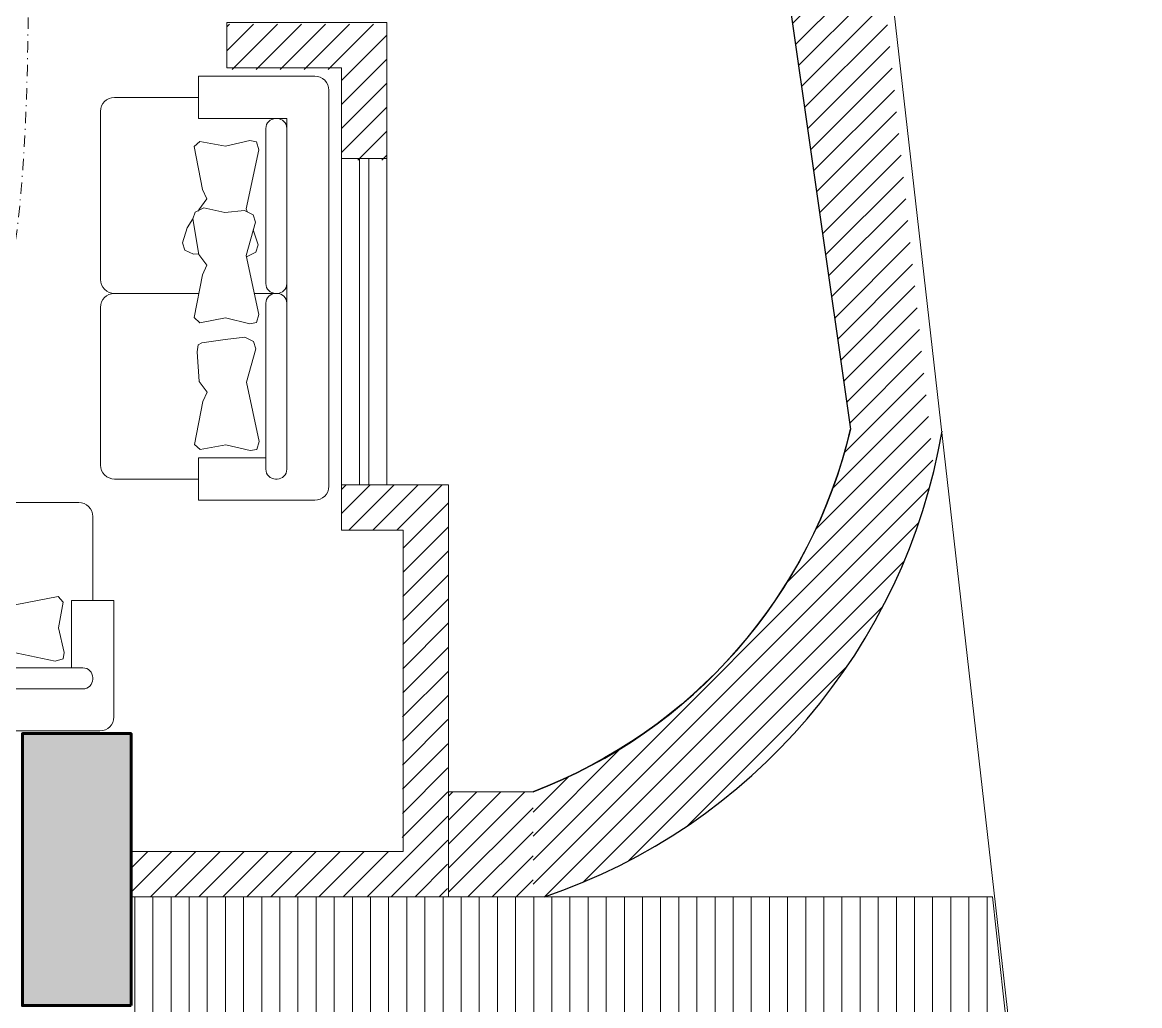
# Model space of a CAD drawing. Header units: inches. Extents: x 109699 to 44449955, y -10987 to 15824140.
# Drawn here: x 194835.7 to 194958.9, y -3416.7 to -3308.3 of the extents above; entities that cross this region are included whole.
import ezdxf

# ---------------------------------------------------------------- set-up
doc = ezdxf.new("R2010")
doc.units = ezdxf.units.IN
doc.header["$LTSCALE"] = 5
doc.header["$MEASUREMENT"] = 0
doc.linetypes.add('DASHDOT', pattern=[1, 0.5, -0.25, 0, -0.25])
for name, color, linetype, lineweight in [('@NORMAL', 7, 'Continuous', 5), ('cloumn', 253, 'Continuous', 60), ('glass', 140, 'Continuous', 18), ('Ground foor outer wall', 7, 'Continuous', 25), ('ha', 252, 'Continuous', 5), ('HATCH2', 253, 'Continuous', 15), ('SB', 1, 'DASHDOT', 20), ('WALL-1', 8, 'Continuous', 9), ('Window wall', 7, 'Continuous', 5)]:
    doc.layers.add(name, color=color, linetype=linetype, lineweight=lineweight)
doc.layers.add('FURNITUR', color=7, linetype='Continuous', lineweight=5, true_color=0xe8e8e8)
doc.layers.add('illustr-FURNITURE', color=34, linetype='Continuous')

# ---------------------------------------------------------------- blocks, each defined once
blk = doc.blocks.new('coloumn-01')
at = {"layer": 'ha'}
h = blk.add_hatch(dxfattribs=at)
h.set_pattern_fill('AR-CONC', color=256, scale=0.5)
h.set_pattern_definition([(49.99999999999999, (0, 0), (3.586300913003767, -0.3137606749129755), [0.375, -4.125]), (355, (0, 0), (-0.693756668065, 3.760960668500059), [0.3, -3.3]), (100.45144446, (0.298858405, -0.02614672), (2.89254423363556, 3.447199954843147), [0.3187009599999999, -3.505710559999999]), (46.18420000000001, (0, 1), (5.336206653357862, -0.8275964039653827), [0.5625, -6.1875]), (96.63563549, (0.444683725, 0.931033465), (4.673309728371142, 4.870593003872752), [0.47805171, -5.258568799999999]), (351.1841639899999, (0, 1), (4.673309725273866, 4.870593001349951), [0.45, -4.950000005]), (21, (0.5, 0.75), (2.984535260592308, -2.013094453326694), [0.375, -4.125]), (326.0000000000001, (0.5, 0.75), (1.216576659607909, 3.625750225234265), [0.3, -3.3]), (71.45144474, (0.74871127, 0.58224213), (4.201111883649856, 1.612655764031769), [0.31870095, -3.50571056]), (37.50000000000001, (0, 0), (0.06079927658645334, 1.664469269156557), [0, -3.26, 0, -3.35, 0, -3.3125]), (7.499999999999999, (0, 0), (1.315347687210743, 1.972058559411801), [0, -1.91, 0, -3.185, 0, -1.2625]), (327.5, (-1.115, 0), (2.669112180862045, -0.1127743586718988), [0, -1.25, 0, -3.9, 0, -5.175]), (317.5, (-1.615, 0), (2.915930846711931, 0.5005249116615886), [0, -1.625, 0, -2.59, 0, -3.675])])
h.paths.add_polyline_path([(32128.44739975178, -2546319.049243456), (32092.44739975178, -2546319.049243456), (32092.44739975178, -2546331.049243456), (32128.44739975178, -2546331.049243456)])
h.paths.add_polyline_path([(32128.44739975189, -2546617.132962178), (32098.44739975189, -2546617.132962178), (32098.44739975189, -2546629.132962178), (32128.44739975189, -2546629.132962178)])
h.paths.add_polyline_path([(31978.51966727065, -2546605.132962178), (31966.51966727065, -2546605.132962178), (31966.51966727065, -2546635.132962178), (31978.51966727065, -2546635.132962178)])
h.paths.add_polyline_path([(31821.20333333506, -2546605.132962178), (31809.20333333506, -2546605.132962178), (31809.20333333506, -2546635.132962178), (31821.20333333506, -2546635.132962178)])
h.paths.add_polyline_path([(31689.20328743063, -2546611.133238418), (31677.20328743063, -2546611.133238418), (31677.20328743063, -2546635.133238418), (31689.20328743063, -2546635.133238418)])
h.paths.add_polyline_path([(31417.20347832461, -2546611.132962178), (31405.20347832461, -2546611.132962178), (31405.20347832461, -2546635.132962178), (31417.20347832461, -2546635.132962178)])
h.paths.add_polyline_path([(31435.20347912709, -2546415.348983645), (31405.20347912709, -2546415.348983645), (31405.20347912709, -2546427.348983645), (31435.20347912709, -2546427.348983645)])
h.paths.add_polyline_path([(31633.74647668525, -2546415.348983645), (31603.74647668525, -2546415.348983645), (31603.74647668525, -2546427.348983645), (31633.74647668525, -2546427.348983645)])
h.paths.add_polyline_path([(31821.20245073218, -2546319.049243455), (31809.20245073218, -2546319.049243455), (31809.20245073218, -2546349.049243455), (31821.20245073218, -2546349.049243455)])
h.paths.add_polyline_path([(31996.51966727068, -2546319.049243455), (31966.51966727068, -2546319.049243455), (31966.51966727068, -2546331.049243455), (31996.51966727068, -2546331.049243455)])
h.paths.add_polyline_path([(31581.74648750067, -2546291.049243452), (31541.74648750067, -2546291.049243452), (31541.74648750067, -2546301.049243452), (31581.74648750067, -2546301.049243452)])
h.paths.add_polyline_path([(31485.74647668505, -2546261.049243452), (31475.74647668505, -2546261.049243452), (31475.74647668505, -2546301.049243452), (31485.74647668505, -2546301.049243452)])
h.paths.add_polyline_path([(31581.74648750064, -2546206.049278549), (31521.74648750064, -2546206.049278549), (31521.74648750064, -2546216.049243455), (31581.74648750064, -2546216.049243455)])
h.paths.add_polyline_path([(31435.20347595899, -2546206.049243455), (31405.20347595899, -2546206.049243455), (31405.20347595899, -2546218.049243455), (31435.20347595899, -2546218.049243455)])
h.paths.add_polyline_path([(31435.20347912709, -2546094.049243455), (31405.20347912709, -2546094.049243455), (31405.20347912709, -2546106.049243455), (31435.20347912709, -2546106.049243455)])
h.paths.add_polyline_path([(31583.74647668522, -2546094.049243455), (31547.74647668522, -2546094.049243455), (31547.74647668522, -2546106.049243455), (31583.74647668522, -2546106.049243455)])
h.paths.add_polyline_path([(31775.41359277777, -2546094.049243455), (31763.41359277777, -2546094.049243455), (31763.41359277777, -2546124.049243455), (31775.41359277777, -2546124.049243455)])
h.paths.add_polyline_path([(32059.80123907101, -2546094.049243455), (32047.80123907101, -2546094.049243455), (32047.80123907101, -2546124.049243455), (32059.80123907101, -2546124.049243455)])
h.paths.add_polyline_path([(32058.06771510976, -2545913.633020405), (32028.06771510976, -2545913.633020405), (32028.06771510976, -2545925.633020405), (32058.06771510976, -2545925.633020405)])
h.paths.add_polyline_path([(32048.06771510973, -2545722.712815279), (32036.06771510973, -2545722.712815279), (32036.06771510973, -2545746.712815279), (32048.06771510973, -2545746.712815279)])
h.paths.add_polyline_path([(31799.41359277774, -2545913.633020405), (31763.41359277774, -2545913.633020405), (31763.41359277774, -2545925.633020405), (31799.41359277774, -2545925.633020405)])
h.paths.add_polyline_path([(31591.53986684192, -2545945.049243456), (31561.31223659915, -2545945.049243456), (31561.31223659915, -2545957.049243456), (31591.53986684192, -2545957.049243456)])
h.paths.add_polyline_path([(31435.20347912709, -2545945.049243456), (31405.20347912709, -2545945.049243456), (31405.20347912709, -2545957.049243456), (31435.20347912709, -2545957.049243456)])
h.paths.add_polyline_path([(31429.2035252499, -2545715.383477275), (31405.2035252499, -2545715.383477275), (31405.2035252499, -2545727.383477275), (31429.2035252499, -2545727.383477275)])
h.paths.add_polyline_path([(31605.53986684192, -2545715.383237123), (31581.53986684192, -2545715.383237123), (31581.53986684192, -2545727.383237123), (31605.53986684192, -2545727.383237123)])
h.paths.add_polyline_path([(31775.41359277774, -2545711.610186095), (31763.41359277774, -2545711.610186095), (31763.41359277774, -2545735.610186095), (31775.41359277774, -2545735.610186095)])
at = {"layer": 'cloumn', "elevation": -16.60275421580149}
blk.add_lwpolyline([(32059.80123907101, -2546124.049243455), (32059.80123907101, -2546094.049243455), (32047.80123907101, -2546094.049243455), (32047.80123907101, -2546124.049243455)], close=True, dxfattribs=at)
blk = doc.blocks.new('A$C677D3EAC')
at = {"layer": 'FURNITUR'}
for p, q in [((12.00479866045498, 51.95316647657546), (26.27257498371182, 51.95316647657546)), ((12.00479866045498, 46.7545977087857), (12.00479866045498, 51.95316647657546)), ((1.714798660454107, 49.35388209268422), (12.00479866045498, 49.35388209268422)), ((27.98757498370105, 50.23816647657532), (27.98757498370833, 1.714991515273141)), ((-0.0002013395424000919, 47.63888209268407), (-0.0002013395424000919, 27.05888209268414)), ((22.84257498371153, 46.7545977087857), (12.00479866045498, 46.7545977087857)), ((21.47057498371578, 46.7545977087857), (21.64207498370524, 46.7545977087857)), ((22.84257498370425, 3.799775899162796), (22.84257498370425, 46.7545977087857)), ((20.27007498366584, 26.54438209267664), (20.27007498370949, 45.55409770878578)), ((22.84257498371153, 45.55409770878578), (22.8425749836606, 26.54438209267664)), ((11.49008981315274, 43.32827631189775), (12.16517933704745, 43.96611358265636)), ((12.16517933704745, 43.96611358265636), (15.31559601729532, 43.36579608827378)), ((15.31559601729532, 43.36579608827378), (18.31599273014581, 44.07867291178536)), ((18.31599273014581, 44.07867291178536), (19.10359739428532, 43.92859380628033)), ((19.10359739428532, 43.92859380628033), (19.40363667030761, 42.95307747577226)), ((12.5027240989948, 38.07549475087126), (11.49008981315274, 43.32827631189775)), ((19.40363667030761, 42.95307747577226), (17.86593348672614, 35.7117434773545)), ((13.02779365549941, 36.91237953848213), (12.5027240989948, 38.07549475087126)), ((11.61261941229895, 35.30786455647831), (12.66275786653569, 35.83314249810883)), ((12.05266419680993, 35.5991841482255), (13.02779365549941, 36.91237953848213)), ((15.24777488336258, 35.24313066369177), (12.66275786653569, 35.83314249810883)), ((17.86593348672614, 35.7117434773545), (17.97569034616026, 35.37952664570821)), ((10.63983892452234, 33.38899892960671), (11.33031025100354, 34.46060119444883)), ((11.33031025100354, 34.46060119444883), (11.61261941229895, 35.30786455647831)), ((11.33031025100354, 34.46060119444883), (12.05985271719692, 30.10290950415674)), ((12.00544753944268, 35.43314440848462), (12.05266419680993, 35.5991841482255)), ((17.65718828754325, 35.51486969230791), (15.24777488336258, 35.24313066369177)), ((18.70732674178726, 34.98959175067739), (17.65718828754325, 35.51486969230791)), ((19.00736667657475, 34.08911497292229), (18.70732674178726, 34.98959175067739)), ((10.63983892452234, 33.38899892960671), (10.03458546302863, 31.55699145095787)), ((17.87312200711312, 29.99035017502774), (19.00736667657475, 34.08911497292229)), ((18.72337355450145, 33.1164066199799), (19.32862701599515, 31.28439914133105)), ((10.03458546302863, 31.55699145095787), (10.3346253978234, 30.65651467320276)), ((10.3346253978234, 30.65651467320276), (11.38476385206013, 30.13123673157224)), ((12.04650223874341, 30.18265437400623), (11.38476385206013, 30.13123673157224)), ((19.02858708120039, 30.38392236357595), (17.97844862696365, 29.85864442194543)), ((19.32862701599515, 31.28439914133105), (19.02858708120039, 30.38392236357595)), ((12.05985271719692, 30.10290950415674), (13.0349821758864, 28.78971411390012)), ((13.0349821758864, 28.78971411390012), (12.50991261938179, 27.62659890151099)), ((19.4108251906946, 22.74901617660998), (17.87312200711312, 29.99035017502774)), ((17.97844862696365, 29.85864442194543), (17.89591218490386, 29.87674181101283)), ((12.50991261938179, 27.62659890151099), (11.49727833353245, 22.3738173404854)), ((12.06984914469649, 25.34388209268036), (1.714798660454107, 25.34388209268491)), ((21.47057498365757, 25.34388209267672), (18.85980329597078, 25.34388209267763)), ((21.47057498373033, 25.34388209267672), (21.64207498372707, 25.34388209267672)), ((21.64207498366159, 25.34388209267672), (21.47057498366485, 25.34388209267672)), ((-0.0002013395424000919, 4.314275899168024), (-0.0002013395424000919, 23.62888209268476)), ((20.27007498370949, 3.79977589916416), (20.27007498372404, 24.1433820926768)), ((22.84257498372608, 24.1433820926768), (22.84257498370425, 3.79977589916416)), ((11.49727833353245, 22.3738173404854), (12.17236785743444, 21.73598006972588)), ((12.17236785743444, 21.73598006972588), (15.32278453768231, 22.33629756410846)), ((15.32278453768231, 22.33629756410846), (18.3231812505328, 21.62342074059688)), ((19.11078591466503, 21.77349984610191), (19.4108251906946, 22.74901617660998)), ((18.3231812505328, 21.62342074059688), (19.11078591466503, 21.77349984610191)), ((12.43392473156564, 19.28744697104412), (11.98386482938076, 19.06232831278612)), ((15.28969182424771, 19.71016240346398), (12.43392473156564, 19.28744697104412)), ((17.69910522842838, 19.98190143208012), (15.28969182424771, 19.71016240346398)), ((18.74924368267239, 19.4566234904496), (17.69910522842838, 19.98190143208012)), ((19.04928361745988, 18.5561467126945), (18.74924368267239, 19.4566234904496)), ((11.98386482938076, 19.06232831278612), (11.87135034790845, 18.19937131140705)), ((11.87135034790845, 18.19937131140705), (12.10176965808205, 14.56994124392895)), ((17.91503894799826, 14.45738191479995), (19.04928361745988, 18.5561467126945)), ((12.10176965808205, 14.56994124392895), (13.07689911677153, 13.25674585367233)), ((19.45274213157973, 7.216047916382195), (17.91503894799826, 14.45738191479995)), ((13.07689911677153, 13.25674585367233), (12.55182956026692, 12.0936306412832)), ((12.55182956026692, 12.0936306412832), (11.53919527441758, 6.840849080256703)), ((19.15270285555744, 6.240531585874123), (19.45274213157973, 7.216047916382195)), ((11.53919527441758, 6.840849080256703), (12.21428479831957, 6.203011809498093)), ((12.21428479831957, 6.203011809498093), (15.36470147856744, 6.803329303880673)), ((15.36470147856744, 6.803329303880673), (18.36509819141793, 6.090452480368185)), ((18.36509819141793, 6.090452480368185), (19.15270285555744, 6.240531585874123)), ((20.27007498370949, 5.198560283064126), (12.00479866045498, 5.198560283062761)), ((12.00479866045498, 5.198560283062761), (12.00479866045498, -8.484727004542947e-06)), ((12.00479866045498, 2.599275899167878), (1.714798660446831, 2.599275899171516)), ((21.64207498370524, 2.59927589916424), (21.47057498370123, 2.59927589916424)), ((21.47057498370123, 2.59927589916424), (21.64207498369797, 2.59927589916424)), ((12.00479866045498, -8.484727004542947e-06), (26.27257498371182, -8.484727004542947e-06))]:
    blk.add_line(p, q, dxfattribs=at)
for centre, radius, start, end in [((26.27257498370454, 50.23816647657532), 1.715, 0, 90), ((1.714798660454107, 47.63888209268407), 1.715, 90, 180), ((21.47057498371578, 45.55409770878532), 1.200500000000829, 90, 179.9999999999739), ((21.64207498371252, 45.55409770878578), 1.20049999999992, 0, 90), ((1.714798660454107, 27.05888209268414), 1.715, 180, 270), ((21.47057498366485, 26.5443820926771), 1.200500000000375, 180.0000000000261, 270), ((21.64207498366159, 26.54438209267664), 1.20049999999901, 270, 0), ((1.714798660454107, 23.62888209268476), 1.715, 90, 180), ((21.47057498373033, 24.14338209267726), 1.20049999999901, 90, 180.0000000000261), ((21.64207498372707, 24.14338209267726), 1.200499999999465, 359.999999999974, 90), ((1.714798660446831, 4.314275899171662), 1.715, 180, 270), ((21.47057498370123, 3.799775899163706), 1.200499999999465, 179.9999999999739, 270), ((21.64207498370524, 3.79977589916416), 1.20049999999992, 270, 0), ((26.27257498371182, 1.714991515273141), 1.715, 270, 0)]:
    blk.add_arc(centre, radius, start, end, dxfattribs=at)

msp = doc.modelspace()

# ---------------------------------------------------------------- hatches: boundary and pattern name
at = {"layer": 'HATCH2'}
h = msp.add_hatch(dxfattribs=at)
h.set_pattern_fill('ANSI31', color=256, scale=15, angle=-2.544443745170813e-14)
h.set_pattern_definition([(44.99999999999996, (178285.7318128146, 2531137.985496358), (-1.325825214724776, 1.325825214724777), [])])
edge = h.paths.add_edge_path()
edge.add_line((194892.0001710605, -3393.11951196641), (194892.0001710605, -3405.147079228742))
edge.add_arc((194871.9085359341, -3342.096043291202), 66.17482100353435, 287.6748282563311, 346.4007288213037)
edge.add_line((194936.2280790992, -3357.655712371508), (194926.6527487127, -3266.004473015017))
edge.add_line((194926.6527487127, -3266.004473015017), (194913.1281007212, -3158.065355993158))
edge.add_line((194913.1281007212, -3158.065355993158), (194880.7162547152, -2943.457435507144))
edge.add_line((194880.7162547152, -2943.457435507144), (194870.2823044496, -2888.717385327725))
edge.add_line((194870.2823044496, -2888.717385327725), (194867.7341389428, -2888.892131801977))
edge.add_line((194867.7341389429, -2888.892131801977), (194863.5070308395, -2889.182015734541))
edge.add_line((194863.5070308395, -2889.182015734541), (194860.6404828632, -2889.378596039305))
edge.add_line((194860.6404828631, -2889.378596039305), (194927.0222768424, -3353.134616567555))
edge.add_arc((194871.8024524245, -3340.098577581162), 56.73770634426707, 290.8537667393117, 346.7170746799674, ccw=False)
h = msp.add_hatch(dxfattribs=at)
h.set_pattern_fill('ANSI31', color=256, scale=15, angle=-2.544443745170813e-14)
h.set_pattern_definition([(44.99999999999996, (142401.9198280664, 2531389.256548782), (-1.325825214724776, 1.325825214724777), [])])
h.paths.add_polyline_path([(194875.877168616, -3308.492288452389), (194858.2140155665, -3308.492288452389), (194858.2140155665, -3313.492288452389), (194870.877168616, -3313.492288452389), (194870.877168616, -3323.492288452389), (194875.8791678164, -3323.492288452389)])
h = msp.add_hatch(dxfattribs=at)
h.set_pattern_fill('ANSI31', color=256, scale=15, angle=-2.544443745170813e-14)
h.set_pattern_definition([(44.99999999999996, (142414.5829811159, 2531338.256548782), (-1.325825214724776, 1.325825214724777), [])])
h.paths.add_polyline_path([(194882.6747825584, -3359.282115419677), (194870.877668416, -3359.284218209146), (194870.877168616, -3364.283732896953), (194877.6752823585, -3364.282600731871), (194877.5759942196, -3399.699389864973), (194847.6752823586, -3399.699389864973), (194847.6752823586, -3404.699389865438), (194882.5769938199, -3404.698904552779)])
h = msp.add_hatch(dxfattribs=at)
h.set_pattern_fill('ANSI31', color=256, scale=15, angle=-2.544443745170813e-14)
h.set_pattern_definition([(44.99999999999996, (142336.1770742754, 2531389.256548782), (-1.325825214724776, 1.325825214724777), [])])
h.paths.add_polyline_path([(194892.0001710605, -3393.11951196641), (194882.6752823586, -3393.121628422572), (194882.6752823586, -3404.7015063216), (194892.0001710605, -3404.699389865438)])

# ---------------------------------------------------------------- linework, layer by layer
at = {"layer": '@NORMAL'}
msp.add_line((194958.7573384944, -3551.699389865904, 0.1410239721206779), (194942.6752823585, -3404.699389865438, 0.4865327038176623), dxfattribs=at)
at = {"layer": 'glass', "elevation": 0.3846634290581861}
msp.add_lwpolyline([(194873.8771686159, -3359.283166814412), (194872.8771686159, -3359.283166814412), (194872.8779682961, -3323.283166814412), (194873.8779682961, -3323.283166814412)], close=True, dxfattribs=at)
at = {"layer": 'Ground foor outer wall', "elevation": 15.01535293625372}
msp.add_lwpolyline([(194830.5072014201, -2891.445057058523), (194860.6404828631, -2889.378596039305), (194927.0222768424, -3353.13461656757, -0.2486945884959753), (194892.0001710605, -3393.11951196641)], format="xyb", dxfattribs=at)
at = {"layer": 'Ground foor outer wall'}
for centre, radius, start, end in [((194871.9684798743, -3340.243998266573, 15.01535293625372), 56.54280326244729, 290.7490060412175, 346.8218353709479), ((194872.0087805369, -3342.146138331203, 0.4021036709497992), 66.06561280078787, 288.7703704366414, 350.216927050041)]:
    msp.add_arc(centre, radius, start, end, dxfattribs=at)
at = {"layer": 'ha'}
for p, q in [((194848.0764940197, -3551.699389865904, 0.5832439349171352), (194848.0764940197, -3404.699389864973, 0.5832439349171352)), ((194850.0764940197, -3551.699389865904, 0.5832439349171352), (194850.0764940197, -3404.699389864973, 0.5832439349171352)), ((194852.0764940197, -3551.699389865904, 0.5832439349171352), (194852.0764940197, -3404.699389864973, 0.5832439349171352)), ((194854.0764940197, -3551.699389865904, 0.5832439349171352), (194854.0764940197, -3404.699389864973, 0.5832439349171352)), ((194856.0764940197, -3551.699389865904, 0.5832439349171352), (194856.0764940197, -3404.699389864973, 0.5832439349171352)), ((194858.0764940197, -3551.699389865904, 0.5832439349171352), (194858.0764940197, -3404.699389864973, 0.5832439349171352)), ((194860.0764940197, -3551.699389865904, 0.5832439349171352), (194860.0764940197, -3404.699389864973, 0.5832439349171352)), ((194862.0764940197, -3551.699389865904, 0.5832439349171352), (194862.0764940197, -3404.699389864973, 0.5832439349171352)), ((194864.0764940197, -3551.699389865904, 0.5832439349171352), (194864.0764940197, -3404.699389864973, 0.5832439349171352)), ((194866.0764940197, -3551.699389865904, 0.5832439349171352), (194866.0764940197, -3404.699389864973, 0.5832439349171352)), ((194868.0764940197, -3551.699389865904, 0.5832439349171352), (194868.0764940197, -3404.699389864973, 0.5832439349171352)), ((194870.0764940197, -3551.699389865904, 0.5832439349171352), (194870.0764940197, -3404.699389864973, 0.5832439349171352)), ((194872.0764940197, -3551.699389865904, 0.5832439349171352), (194872.0764940197, -3404.699389864973, 0.5832439349171352)), ((194874.0764940197, -3551.699389865904, 0.5832439349171352), (194874.0764940197, -3404.699389864973, 0.5832439349171352)), ((194876.0764940197, -3551.699389865904, 0.5832439349171352), (194876.0764940197, -3404.699389864973, 0.5832439349171352)), ((194878.0764940197, -3551.699389865904, 0.5832439349171352), (194878.0764940197, -3404.699389864973, 0.5832439349171352)), ((194880.0764940197, -3551.699389865904, 0.5832439349171352), (194880.0764940197, -3404.699389864973, 0.5832439349171352)), ((194882.0764940197, -3551.699389865904, 0.5832439349171352), (194882.0764940197, -3404.699389864973, 0.5832439349171352)), ((194882.6752823586, -3404.697827819289, 0.6704271333136603), (194942.6752823585, -3404.699389865438, 0.4865327038176623)), ((194884.0764940197, -3551.699389865904, 0.5832439349171352), (194884.0764940197, -3404.699389864973, 0.5832439349171352)), ((194886.0764940197, -3551.699389865904, 0.5832439349171352), (194886.0764940197, -3404.699389864973, 0.5832439349171352)), ((194888.0764940197, -3551.699389865904, 0.5832439349171352), (194888.0764940197, -3404.699389864973, 0.5832439349171352)), ((194890.0764940197, -3551.699389865904, 0.5832439349171352), (194890.0764940197, -3404.699389864973, 0.5832439349171352)), ((194892.0764940197, -3551.699389865904, 0.5832439349171352), (194892.0764940197, -3404.699389864973, 0.5832439349171352)), ((194894.0764940197, -3551.699389865904, 0.5832439349171352), (194894.0764940197, -3404.699389864973, 0.5832439349171352)), ((194896.0764940197, -3551.699389865904, 0.5832439349171352), (194896.0764940197, -3404.699389864973, 0.5832439349171352)), ((194898.0764940197, -3551.699389865904, 0.5832439349171352), (194898.0764940197, -3404.699389864973, 0.5832439349171352)), ((194900.0764940197, -3551.699389865904, 0.5832439349171352), (194900.0764940197, -3404.699389864973, 0.5832439349171352)), ((194902.0764940197, -3551.699389865904, 0.5832439349171352), (194902.0764940197, -3404.699389864973, 0.5832439349171352)), ((194904.0764940197, -3551.699389865904, 0.5832439349171352), (194904.0764940197, -3404.699389864973, 0.5832439349171352)), ((194906.0764940197, -3551.699389865904, 0.5832439349171352), (194906.0764940197, -3404.699389864973, 0.5832439349171352)), ((194908.0764940197, -3551.699389865904, 0.5832439349171352), (194908.0764940197, -3404.699389864973, 0.5832439349171352)), ((194910.0764940197, -3551.699389865904, 0.5832439349171352), (194910.0764940197, -3404.699389864973, 0.5832439349171352)), ((194912.0764940197, -3551.699389865904, 0.5832439349171352), (194912.0764940197, -3404.699389864973, 0.5832439349171352)), ((194914.0764940197, -3551.699389865904, 0.5832439349171352), (194914.0764940197, -3404.699389864973, 0.5832439349171352)), ((194916.0764940197, -3551.699389865904, 0.5832439349171352), (194916.0764940197, -3404.699389864973, 0.5832439349171352)), ((194918.0764940197, -3551.699389865904, 0.5832439349171352), (194918.0764940197, -3404.699389864973, 0.5832439349171352)), ((194920.0764940197, -3551.699389865904, 0.5832439349171352), (194920.0764940197, -3404.699389864973, 0.5832439349171352)), ((194922.0764940197, -3551.699389865904, 0.5832439349171352), (194922.0764940197, -3404.699389864973, 0.5832439349171352)), ((194924.0764940197, -3551.699389865904, 0.5832439349171352), (194924.0764940197, -3404.699389864973, 0.5832439349171352)), ((194926.0764940197, -3551.699389865904, 0.5832439349171352), (194926.0764940197, -3404.699389864973, 0.5832439349171352)), ((194928.0764940197, -3551.699389865904, 0.5832439349171352), (194928.0764940197, -3404.699389864973, 0.5832439349171352)), ((194930.0764940197, -3551.699389865904, 0.5832439349171352), (194930.0764940197, -3404.699389864973, 0.5832439349171352)), ((194932.0764940197, -3551.699389865904, 0.5832439349171352), (194932.0764940197, -3404.699389864973, 0.5832439349171352)), ((194934.0764940197, -3551.699389865904, 0.5832439349171352), (194934.0764940197, -3404.699389864973, 0.5832439349171352)), ((194936.0764940197, -3551.699389865904, 0.5832439349171352), (194936.0764940197, -3404.699389864973, 0.5832439349171352)), ((194938.0764940197, -3551.699389865904, 0.5832439349171352), (194938.0764940197, -3404.699389864973, 0.5832439349171352)), ((194940.0764940197, -3551.699389865904, 0.5832439349171352), (194940.0764940197, -3404.699389864973, 0.5832439349171352)), ((194942.0764940197, -3551.699389865904, 0.5832439349171352), (194942.0764940197, -3404.699389864973, 0.5832439349171352))]:
    msp.add_line(p, q, dxfattribs=at)
at = {"layer": 'SB', "ltscale": 0.5}
msp.add_spline([(194799.5232750617, -3383.94265399603, 1.753936721106277), (194800.60546875, -3351.41796875), (194826.109375, -3349.71484375), (194835.5546875, -3326.66796875), (194842.8671875, -3264.109375), (194849.5526642766, -3252.25390625, 0.3846634290582784), (194849.556687294, -3222.033871814692, 0.3846634290582784), (194841.6814426225, -3222.033872185504, 0.3846634290582784)], degree=3, dxfattribs=at)
at = {"layer": 'WALL-1'}
for p, q in [((194858.2140155664, -3308.283166814412, 0.1846634290581264), (194875.877168616, -3308.283166814412, 0.1846634290581264)), ((194858.2140155664, -3313.283166814412, 0.2846634290581278), (194858.2140155664, -3308.283166814412, 0.2846634290586749)), ((194875.877168616, -3323.283166814412, 0.2846634290581861), (194875.877168616, -3308.283166814412, 0.1000000000027867)), ((194875.877168616, -3308.283166814412, 0.1000000000027832), (194875.877168616, -3308.283166814412, 0.1000000000027832)), ((194858.2140155664, -3313.283166814412, 0.1846634290581264), (194870.877168616, -3313.283166814412, 0.1846634290581264)), ((194870.877168616, -3323.283166814412, 0.3846634290581861), (194870.877168616, -3313.283166814412, 0.3846634290581861)), ((194875.877168616, -3323.283166814412, 0.3846634290581861), (194870.877168616, -3323.283166814412, 0.2846634290581861)), ((194870.877168616, -3359.283166814412, 0.284663429058277), (194882.6752823584, -3359.283166814412, 0.284663429058277)), ((194870.877168616, -3359.283166814412, 0.184663429058277), (194870.877168616, -3364.283166814412, 0.1000000000028756)), ((194882.6752823586, -3359.283166814412, 0.3846634290582784), (194882.6752823586, -3404.699389865438, 0.7704404017316051)), ((194870.877168616, -3364.283166814412, 0.284663429058277), (194877.6752823586, -3364.283166814877, 0.284663429058277)), ((194877.6752823586, -3364.283166814877, 0.284663429058277), (194877.6752823586, -3399.699389864973, 0.5976446869171959)), ((194847.6752823586, -3399.699389864973, 0.4865327038176623), (194877.6752823586, -3399.699389864973, 0.4865327038176623)), ((194882.6752823586, -3404.699389865438, 0.8704404017316065), (194847.6752823586, -3404.699389865438, 0.8704404017316065))]:
    msp.add_line(p, q, dxfattribs=at)
msp.add_lwpolyline([(194868.4595517207, -2878.818898212447), (194868.4595517207, -2878.818898212447), (194882.5363760565, -2955.263312255314), (194914.9482220625, -3169.871232741329), (194928.472870054, -3277.810349763187), (194948.0018365749, -3449.580448578394), (194961.9052018976, -3585.029801136165), (194982.0339782895, -3744.135978512282), (194993.2254721656, -3835.40874693664), (194998.4644814944, -3883.928132422085), (194996.0902246058, -3927.099831079415), (194987.05962257, -3957.826945758707), (194966.4675363954, -3992.483664249352), (194949.2101200047, -4018.511364481228)], dxfattribs=at)
at = {"layer": 'Window wall', "elevation": 0.3846634290581861}
msp.add_lwpolyline([(194875.877168616, -3359.283166814412), (194870.877168616, -3359.283166814412), (194870.877168616, -3323.283166814412), (194875.877168616, -3323.283166814412)], close=True, dxfattribs=at)
at = {"layer": 'Window wall', "elevation": 0.970440401731608}
msp.add_lwpolyline([(194892.0001710605, -3393.11951196641), (194882.6752823586, -3393.121628422572), (194882.6752823586, -3404.7015063216), (194892.0001710605, -3404.699389865438), (194892.0001710605, -3404.698070584409)], dxfattribs=at)

# ---------------------------------------------------------------- block references
at = {"layer": '@NORMAL'}
msp.add_blockref('coloumn-01', (162787.8740432889, 2542707.34985359, 17.1892869196193), dxfattribs=at)
at = {"layer": 'illustr-FURNITURE', "yscale": 0.9, "zscale": 0.9}
for p, xscale, rotation in [((194844.2898637483, -3360.977942526506, 1.774437621497697), 0.9, 359.9996818959455), ((194845.7780128403, -3361.21683399163, 1.774437621497697), -0.9, 90.00015905202721)]:
    msp.add_blockref('A$C677D3EAC', p, dxfattribs=dict(at, xscale=xscale, rotation=rotation))

doc.saveas('drawing.dxf')
